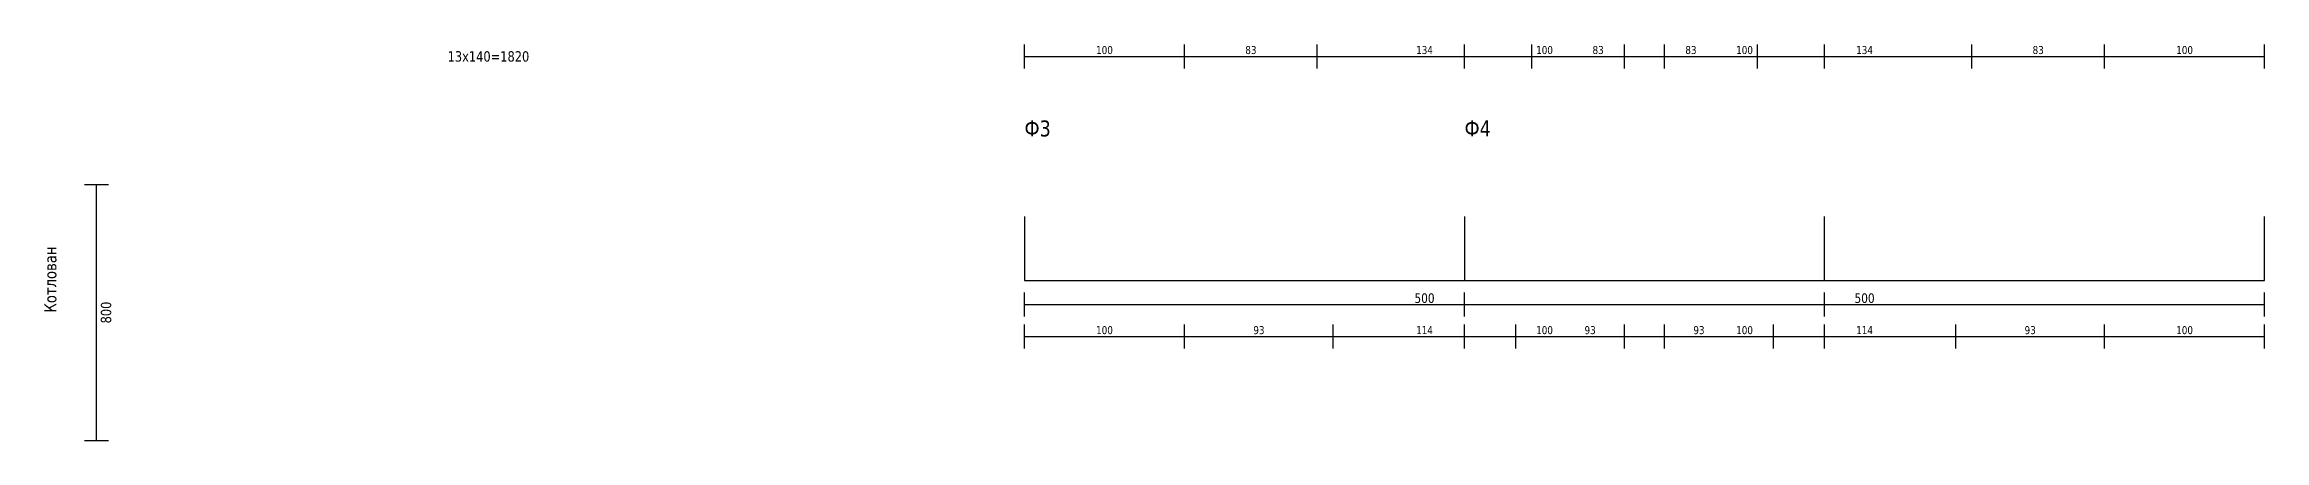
# Model space of a CAD drawing. Header units: millimetres. Extents: x 0 to 1189, y 0 to 841.
# Drawn here: x 357.5 to 635, y 355 to 404.5 of the extents above; entities that cross this region are included whole.
import ezdxf
from ezdxf.enums import TextEntityAlignment as Align

# ---------------------------------------------------------------- set-up
doc = ezdxf.new("R2010")
doc.units = ezdxf.units.MM
for name, color, linetype in [('DETAILS', 6, 'Continuous'), ('DIMS', 8, 'Continuous'), ('TEXT', 7, 'Continuous')]:
    doc.layers.add(name, color=color, linetype=linetype)
doc.styles.add('GOST', font='DejaVuSans.ttf')

msp = doc.modelspace()

# ---------------------------------------------------------------- linework, layer by layer
at = {"layer": 'DETAILS'}
for points in [[(480, 383), (480, 375), (580, 375), (580, 383)], [(535, 383), (535, 375), (635, 375), (635, 383)]]:
    msp.add_lwpolyline(points, dxfattribs=at)
at = {"layer": 'DIMS'}
for p, q in [((480, 401.5), (480, 404.5)), ((480, 403), (500, 403)), ((500, 401.5), (500, 404.5)), ((500, 401.5), (500, 404.5)), ((500, 403), (516.6, 403)), ((516.6, 401.5), (516.6, 404.5)), ((516.6, 401.5), (516.6, 404.5)), ((516.6, 403), (543.4, 403)), ((535, 401.5), (535, 404.5)), ((535, 403), (555, 403)), ((543.4, 401.5), (543.4, 404.5)), ((543.4, 401.5), (543.4, 404.5)), ((543.4, 403), (560, 403)), ((555, 401.5), (555, 404.5)), ((555, 401.5), (555, 404.5)), ((555, 403), (571.6, 403)), ((560, 401.5), (560, 404.5)), ((560, 401.5), (560, 404.5)), ((560, 403), (580, 403)), ((571.6, 401.5), (571.6, 404.5)), ((571.6, 401.5), (571.6, 404.5)), ((571.6, 403), (598.4, 403)), ((580, 401.5), (580, 404.5)), ((598.4, 401.5), (598.4, 404.5)), ((598.4, 401.5), (598.4, 404.5)), ((598.4, 403), (615, 403)), ((615, 401.5), (615, 404.5)), ((615, 401.5), (615, 404.5)), ((615, 403), (635, 403)), ((635, 401.5), (635, 404.5)), ((362.5, 387), (365.5, 387)), ((364, 355), (364, 387)), ((480, 370.5), (480, 373.5)), ((480, 372), (580, 372)), ((535, 370.5), (535, 373.5)), ((535, 372), (635, 372)), ((580, 370.5), (580, 373.5)), ((635, 370.5), (635, 373.5)), ((480, 366.5), (480, 369.5)), ((500, 366.5), (500, 369.5)), ((500, 366.5), (500, 369.5)), ((518.6, 366.5), (518.6, 369.5)), ((518.6, 366.5), (518.6, 369.5)), ((535, 366.5), (535, 369.5)), ((541.4, 366.5), (541.4, 369.5)), ((541.4, 366.5), (541.4, 369.5)), ((555, 366.5), (555, 369.5)), ((555, 366.5), (555, 369.5)), ((560, 366.5), (560, 369.5)), ((560, 366.5), (560, 369.5)), ((573.6, 366.5), (573.6, 369.5)), ((573.6, 366.5), (573.6, 369.5)), ((580, 366.5), (580, 369.5)), ((596.4, 366.5), (596.4, 369.5)), ((596.4, 366.5), (596.4, 369.5)), ((615, 366.5), (615, 369.5)), ((615, 366.5), (615, 369.5)), ((635, 366.5), (635, 369.5)), ((480, 368), (500, 368)), ((500, 368), (518.6, 368)), ((518.6, 368), (541.4, 368)), ((535, 368), (555, 368)), ((541.4, 368), (560, 368)), ((555, 368), (573.6, 368)), ((560, 368), (580, 368)), ((573.6, 368), (596.4, 368)), ((596.4, 368), (615, 368)), ((615, 368), (635, 368)), ((362.5, 355), (365.5, 355))]:
    msp.add_line(p, q, dxfattribs=at)

# ---------------------------------------------------------------- texts
at = {"layer": 'DIMS', "style": 'GOST', "width": 0.8}
for s, height, p in [('13х140=1820', 1.3, (413, 403)), ('100', 1, (490, 403.8)), ('83', 1, (508.3, 403.8)), ('134', 1, (530, 403.8)), ('100', 1, (545, 403.8)), ('83', 1, (551.7, 403.8)), ('83', 1, (563.3, 403.8)), ('100', 1, (570, 403.8)), ('134', 1, (585, 403.8)), ('83', 1, (606.7, 403.8)), ('100', 1, (625, 403.8)), ('500', 1.2, (530, 372.8)), ('500', 1.2, (585, 372.8)), ('100', 1, (490, 368.8)), ('93', 1, (509.3, 368.8)), ('114', 1, (530, 368.8)), ('100', 1, (545, 368.8)), ('93', 1, (550.7, 368.8)), ('93', 1, (564.3, 368.8)), ('100', 1, (570, 368.8)), ('114', 1, (585, 368.8)), ('93', 1, (605.7, 368.8)), ('100', 1, (625, 368.8))]:
    msp.add_text(s, height=height, dxfattribs=at).set_placement(p, align=Align.MIDDLE_CENTER)
msp.add_text('800', height=1.3, rotation=90, dxfattribs=at).set_placement((365.2, 371), align=Align.MIDDLE_CENTER)
at = {"layer": 'TEXT', "style": 'GOST', "width": 0.8}
for s, p in [('Ф3', (480, 393)), ('Ф4', (535, 393))]:
    msp.add_text(s, height=2, dxfattribs=at).set_placement(p)
msp.add_text('Котлован', height=1.5, rotation=90, dxfattribs=at).set_placement((359, 371))

doc.saveas('drawing.dxf')
